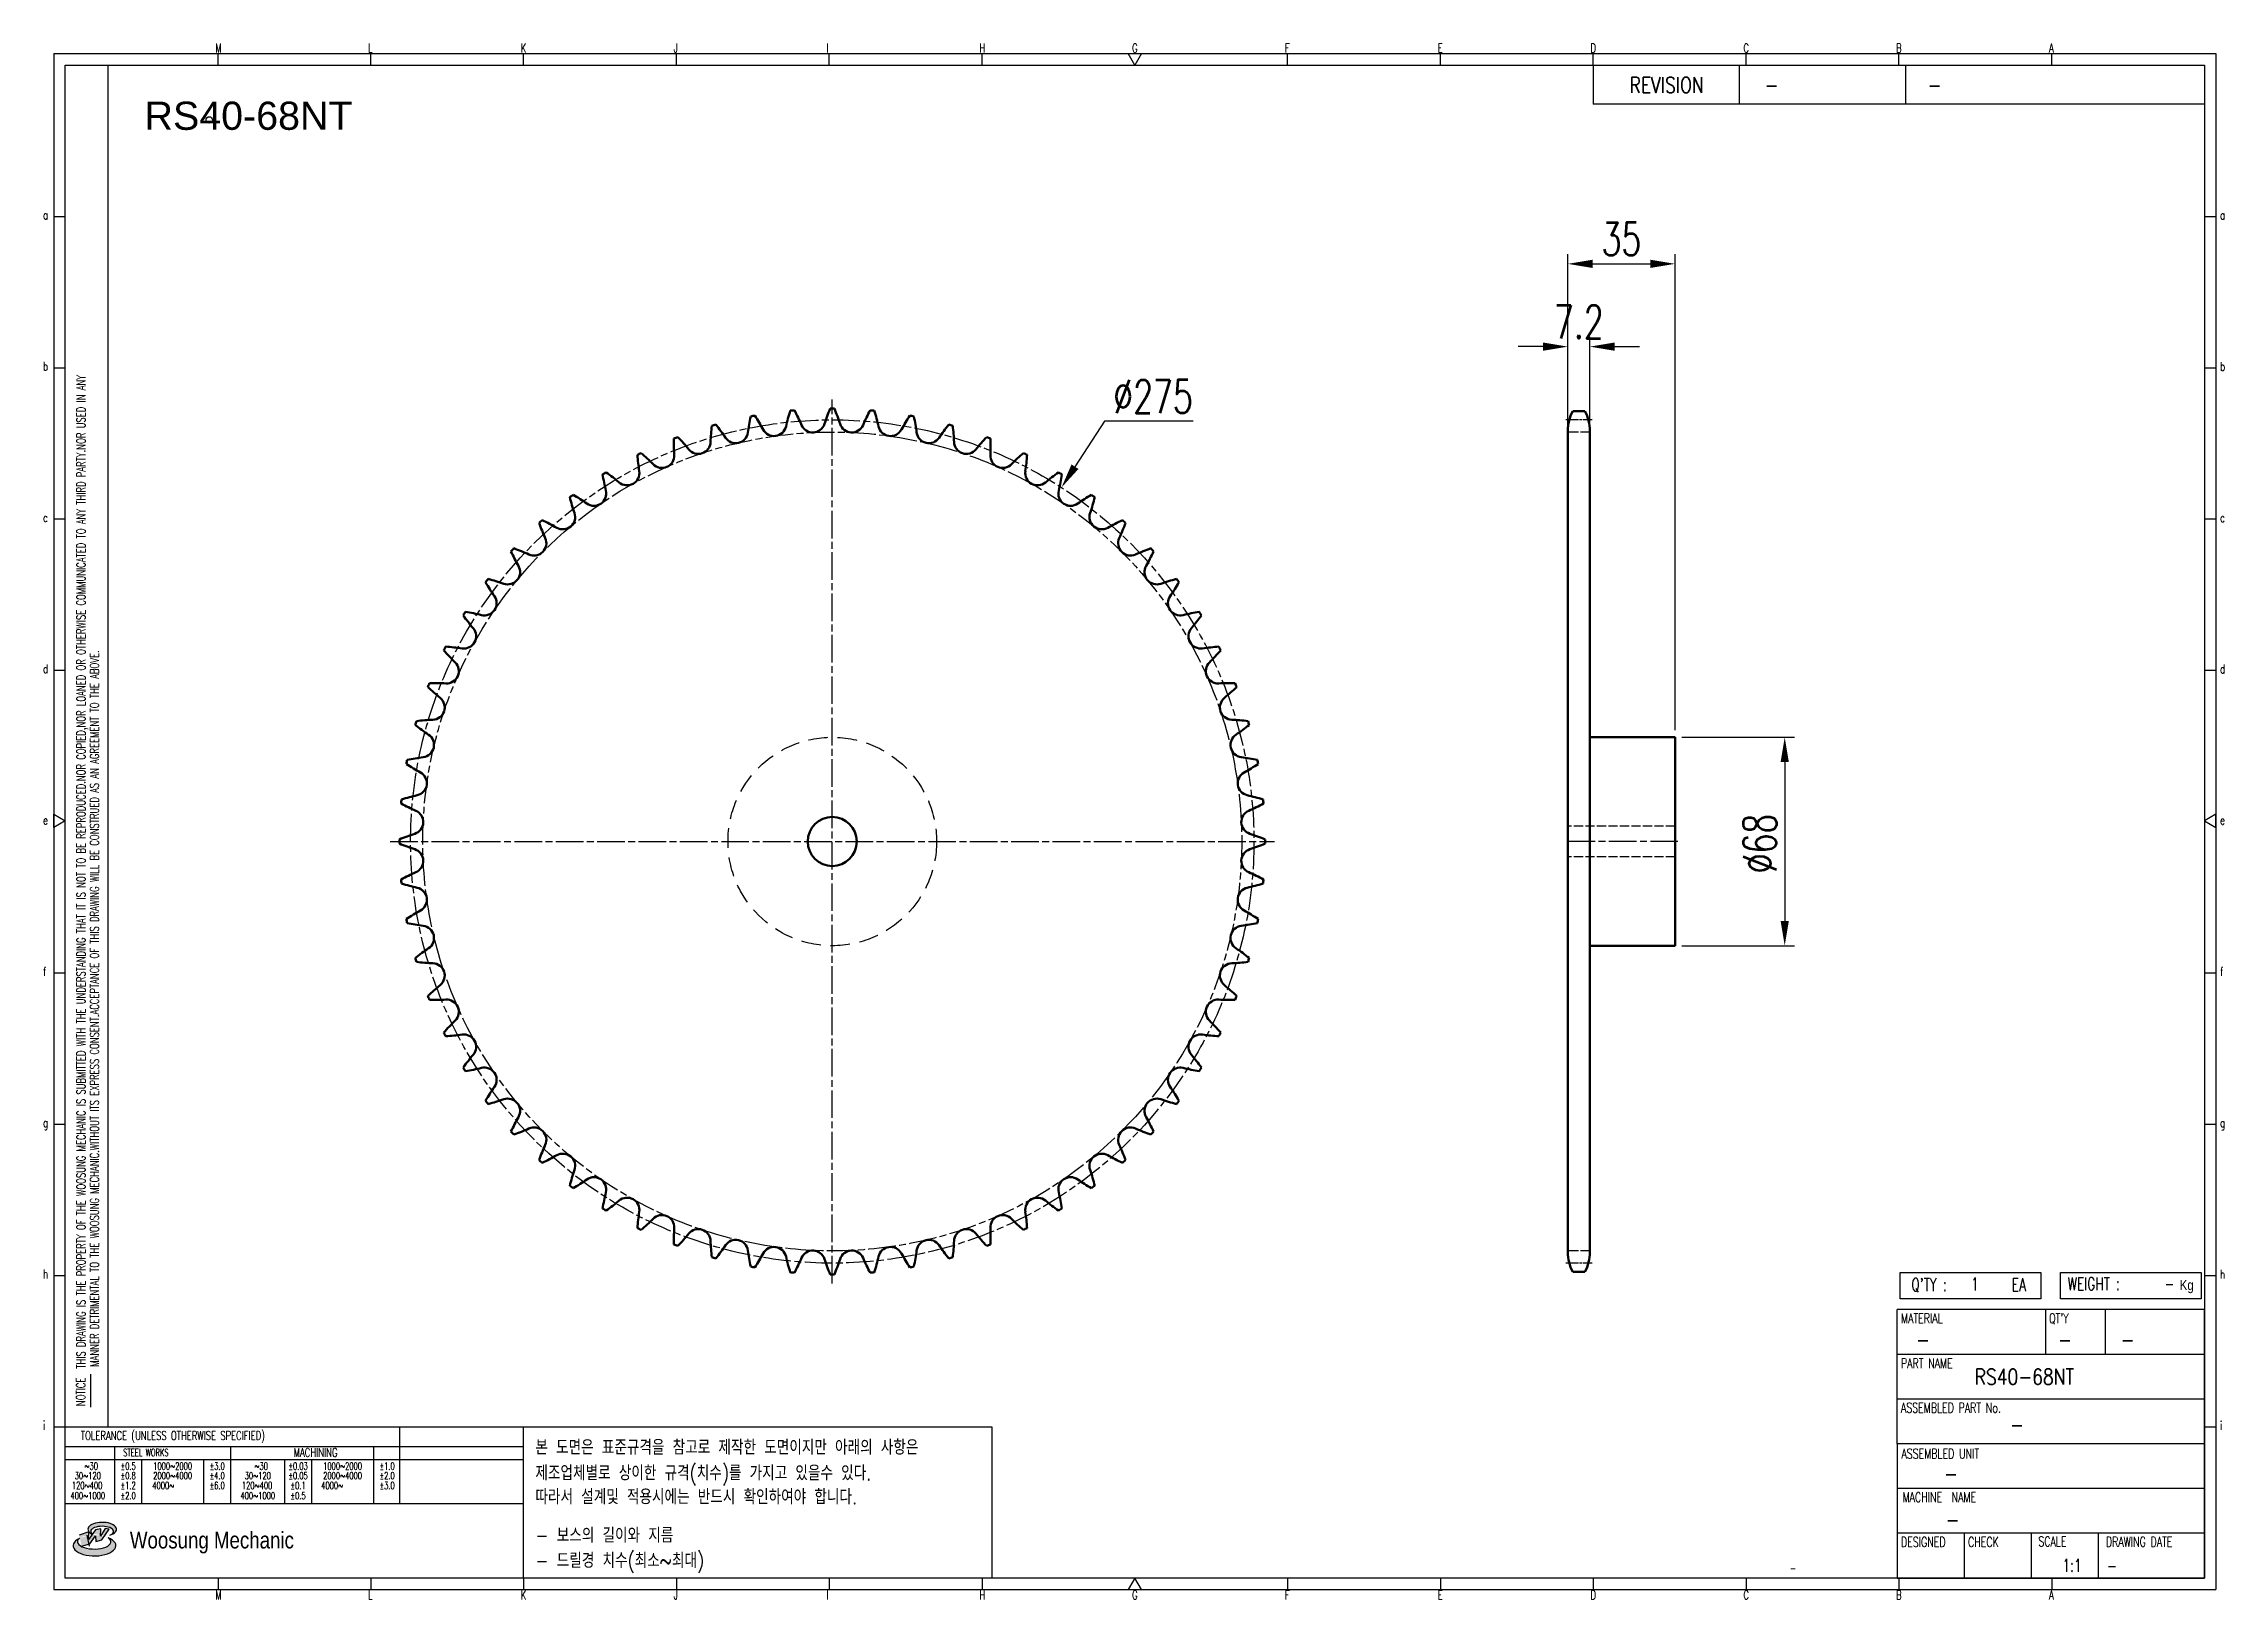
# Model space of a CAD drawing. Header units: millimetres. Extents: x 24040 to 24751, y 28 to 536.
import ezdxf
from ezdxf.enums import TextEntityAlignment as Align

# ---------------------------------------------------------------- set-up
doc = ezdxf.new("R2010")
doc.units = ezdxf.units.MM
for name, pattern in [('AM_ISO02W050', [7.5, 6, -1.5]), ('AM_ISO02W050x2', [3.75, 3, -0.75]), ('AM_ISO08W050', [18, 12, -1.5, 3, -1.5]), ('AM_ISO08W050x2', [9, 6, -0.75, 1.5, -0.75]), ('HIDDEN', [9.525, 6.35, -3.175])]:
    doc.linetypes.add(name, pattern=pattern)
for name, color, linetype, lineweight in [('AM_0N', 7, 'Continuous', 50), ('AM_3N', 6, 'AM_ISO02W050', 25), ('AM_7N', 4, 'AM_ISO08W050', 25)]:
    doc.layers.add(name, color=color, linetype=linetype, lineweight=lineweight)
for name, color, linetype in [('HL', 2, 'HIDDEN'), ('S-DIM', 7, 'Continuous'), ('TITLE', 7, 'Continuous'), ('도면레이아웃', 7, 'Continuous')]:
    doc.layers.add(name, color=color, linetype=linetype)
doc.styles.add('HAN', font='ROMANS.shx', dxfattribs={"width": 0.7, "bigfont": 'whgtxt.shx'})
doc.styles.add('HKD_ST2', font='romans.shx', dxfattribs={"width": 0.7, "height": 4, "bigfont": '@extfont2.shx'})
doc.styles.add('HSG', font='SIMPLEX.shx', dxfattribs={"width": 0.7, "bigfont": 'HSG.shx'})
doc.styles.add('ROMANS', font='romans.shx', dxfattribs={"width": 0.7, "bigfont": 'whgtxt.shx'})
doc.styles.add('SLDTEXTSTYLE4', font='arial.ttf', dxfattribs={"width": 0.8})
doc.styles.get("Standard").update_dxf_attribs({"font": 'arial.ttf'})
doc.dimstyles.new('APP23', dxfattribs={"dimscale": 4.5, "dimtxt": 2.4, "dimasz": 1.8, "dimexe": 0.7, "dimexo": 0.5, "dimgap": 0.6, "dimtad": 1, "dimtoh": 1, "dimdec": 1, "dimrnd": 0.01, "dimzin": 9, "dimdsep": 46, "dimtxsty": 'HSG', "dimcen": 0, "dimclrd": 1, "dimclre": 1, "dimclrt": 256, "dimazin": 2, "dimtp": 1, "dimtm": 1, "dimtfac": 0.5, "dimtdec": 1, "dimtix": 1, "dimtofl": 0, "dimtmove": 0, "dimatfit": 3, "dimfxl": 0, "dimtvp": 1, "dimtolj": 2, "dimlwd": -1, "dimlwe": -1, "dimarcsym": 0})

# ---------------------------------------------------------------- blocks, each defined once
blk = doc.blocks.new('SUYWSHJH')
at = {"layer": '도면레이아웃'}
h = blk.add_hatch(color=10, dxfattribs=at)
h.paths.add_polyline_path([(1.544, 35.177), (1.554, 34.966), (1.779, 35.034), (2.054, 35.422), (1.908, 35.446), (1.728, 35.167), (1.741, 35.439), (1.547, 35.405), (1.292, 35.041), (1.295, 35.33), (0.943, 35.208), (1.03, 34.8), (1.336, 34.885)])
edge = h.paths.add_edge_path()
edge.add_ellipse((1.795, 35.421), major_axis=(-0.53, 0), ratio=0.487785, start_angle=122.36065, end_angle=403.39574)
edge.add_line((1.411, 35.244), (1.419, 35.261))
edge.add_ellipse((1.798, 35.344), major_axis=(-0.423, 0), ratio=0.444396, start_angle=131.58977, end_angle=386.19408, ccw=False)
edge = h.paths.add_edge_path()
edge.add_ellipse((1.512, 34.815), major_axis=(-0.793, 0), ratio=0.480113, start_angle=314.67633, end_angle=590.85213)
edge.add_ellipse((1.501, 34.958), major_axis=(-0.62, 0), ratio=0.43311, start_angle=331.7024, end_angle=574.42495, ccw=False)
for p, q in [((0, 90.118), (80.15, 90.118)), ((0, 90.118), (0, 33.191)), ((6.089, 89.693), (6.089, 90.118)), ((11.753, 89.693), (11.753, 90.118)), ((17.418, 89.693), (17.418, 90.118)), ((23.082, 89.693), (23.082, 90.118)), ((28.746, 89.693), (28.746, 90.118)), ((34.411, 89.693), (34.411, 90.118)), ((45.739, 89.693), (45.739, 90.118)), ((51.404, 89.693), (51.404, 90.118)), ((57.068, 89.693), (57.068, 90.118)), ((62.732, 89.693), (62.732, 90.118)), ((68.397, 89.693), (68.397, 90.118)), ((74.061, 89.693), (74.061, 90.118)), ((80.15, 90.118), (80.15, 33.191)), ((0, 84.085), (0.425, 84.085)), ((79.725, 84.085), (80.15, 84.085)), ((0, 78.478), (0.425, 78.478)), ((79.725, 78.478), (80.15, 78.478)), ((0, 72.87), (0.425, 72.87)), ((79.725, 72.87), (80.15, 72.87)), ((0, 67.262), (0.425, 67.262)), ((79.725, 67.262), (80.15, 67.262)), ((0, 56.047), (0.425, 56.047)), ((79.725, 56.047), (80.15, 56.047)), ((0, 50.439), (0.425, 50.439)), ((79.725, 50.439), (80.15, 50.439)), ((0, 44.832), (0.425, 44.832)), ((79.725, 44.832), (80.15, 44.832)), ((1.377, 39.947), (1.377, 41.174)), ((0, 39.224), (0.425, 39.224)), ((79.725, 39.224), (80.15, 39.224)), ((0, 33.191), (80.15, 33.191)), ((6.089, 33.616), (6.089, 33.191)), ((11.753, 33.616), (11.753, 33.191)), ((17.418, 33.616), (17.418, 33.191)), ((23.082, 33.616), (23.082, 33.191)), ((28.746, 33.616), (28.746, 33.191)), ((34.411, 33.616), (34.411, 33.191)), ((45.739, 33.616), (45.739, 33.191)), ((51.404, 33.616), (51.404, 33.191)), ((57.068, 33.616), (57.068, 33.191)), ((62.732, 33.616), (62.732, 33.191)), ((68.397, 33.616), (68.397, 33.191)), ((74.061, 33.616), (74.061, 33.191))]:
    blk.add_line(p, q)
at = {"color": 2}
for p, q in [((2.017, 39.224), (2.017, 89.693)), ((0.425, 39.224), (17.418, 39.224)), ((12.816, 39.224), (12.816, 36.382)), ((17.418, 33.616), (17.418, 39.224)), ((0.425, 38.487), (17.418, 38.487)), ((0.425, 38.012), (17.418, 38.012)), ((2.257, 38.487), (2.257, 36.382)), ((3.257, 38.012), (3.257, 36.382)), ((5.557, 38.012), (5.557, 36.382)), ((6.557, 38.5), (6.557, 36.382)), ((8.557, 38.012), (8.557, 36.382)), ((9.557, 38.026), (9.557, 36.382)), ((11.857, 38.487), (11.857, 36.382)), ((0.425, 36.382), (17.418, 36.382))]:
    blk.add_line(p, q, dxfattribs=at)
at = {"color": 6, "ltscale": 0.5}
for p, q in [((57.068, 89.693), (57.068, 88.246)), ((62.47, 89.693), (62.47, 88.246)), ((68.635, 89.693), (68.635, 88.246)), ((79.725, 88.246), (57.068, 88.246)), ((68.336, 38.59), (68.336, 43.563)), ((79.725, 43.563), (68.336, 43.563)), ((73.827, 43.563), (73.827, 41.905)), ((76.037, 43.563), (76.037, 41.905)), ((79.725, 38.59), (79.725, 43.563)), ((79.725, 41.905), (68.336, 41.905)), ((79.725, 40.248), (68.336, 40.248)), ((68.336, 38.59), (68.336, 33.616)), ((79.725, 38.59), (68.336, 38.59)), ((79.725, 33.616), (79.725, 38.59)), ((79.725, 36.932), (68.336, 36.932)), ((79.725, 35.274), (68.336, 35.274)), ((70.822, 33.616), (70.822, 35.274)), ((73.309, 33.616), (73.309, 35.274)), ((75.796, 33.616), (75.796, 35.274)), ((68.336, 33.616), (79.725, 33.616))]:
    blk.add_line(p, q, dxfattribs=at)
for points in [[(40.075, 89.693), (39.83, 90.118), (40.32, 90.118)], [(0.425, 89.693), (79.725, 89.693), (79.725, 33.616), (0.425, 33.616)], [(0.425, 61.679), (0, 61.433), (0, 61.924)], [(79.725, 61.679), (80.15, 61.433), (80.15, 61.924)], [(40.075, 33.616), (39.83, 33.191), (40.32, 33.191)]]:
    blk.add_lwpolyline(points, close=True)
at = {"layer": 'TITLE', "color": 20}
for p, q in [((68.449, 43.961), (68.449, 44.936)), ((68.449, 44.936), (73.654, 44.936)), ((73.654, 44.936), (73.654, 43.961)), ((74.39, 43.961), (74.39, 44.936)), ((74.39, 44.936), (79.595, 44.936)), ((79.595, 44.936), (79.595, 43.961)), ((73.654, 43.961), (68.449, 43.961)), ((79.595, 43.961), (74.39, 43.961))]:
    blk.add_line(p, q, dxfattribs=at)
at = {"layer": '도면레이아웃'}
for p, q in [((1.295, 35.33), (0.943, 35.208)), ((1.03, 34.8), (1.336, 34.885)), ((1.224, 35.208), (1.311, 34.8)), ((1.224, 35.208), (1.224, 35.208)), ((1.547, 35.405), (1.292, 35.041)), ((1.292, 35.041), (1.295, 35.33)), ((1.336, 34.885), (1.544, 35.177)), ((1.419, 35.261), (1.411, 35.244)), ((1.544, 35.177), (1.554, 34.966)), ((1.741, 35.439), (1.547, 35.405)), ((1.554, 34.966), (1.779, 35.034)), ((1.908, 35.446), (1.728, 35.167)), ((1.728, 35.167), (1.741, 35.439)), ((1.779, 35.034), (2.054, 35.422)), ((2.054, 35.422), (1.908, 35.446))]:
    blk.add_line(p, q, dxfattribs=at)
for centre, major_axis, ratio, start_param, end_param in [((1.795, 35.421), (-0.53, 0), 0.487785, 2.135596, 7.040584), ((1.512, 34.815), (-0.793, 0), 0.480113, 5.492138, 10.312315), ((1.501, 34.958), (-0.62, 0), 0.43311, 5.789299, 10.025607), ((1.798, 35.344), (-0.423, 0), 0.444396, 2.296675, 6.740358)]:
    blk.add_ellipse(centre, major_axis=major_axis, ratio=ratio, start_param=start_param, end_param=end_param, dxfattribs=at)
at = {"color": 4, "style": 'HKD_ST2', "width": 0.7}
for s, p in [('M', (5.988, 90.164)), ('L', (11.652, 90.164)), ('K', (17.316, 90.164)), ('J', (22.981, 90.164)), ('I', (28.645, 90.164)), ('H', (34.309, 90.164)), ('G', (39.974, 90.164)), ('F', (45.638, 90.164)), ('E', (51.302, 90.164)), ('D', (56.967, 90.164)), ('C', (62.631, 90.164)), ('B', (68.295, 90.164)), ('A', (73.96, 90.164)), ('a', (-0.395, 83.976)), ('a', (80.305, 83.97)), ('b', (-0.395, 78.368)), ('b', (80.305, 78.362)), ('c', (-0.395, 72.76)), ('c', (80.305, 72.754)), ('d', (-0.395, 67.153)), ('d', (80.305, 67.147)), ('e', (-0.395, 61.545)), ('e', (80.305, 61.539)), ('f', (-0.395, 55.937)), ('f', (80.305, 55.931)), ('g', (-0.395, 50.33)), ('g', (80.305, 50.324)), ('h', (-0.395, 44.722)), ('h', (80.305, 44.716)), ('i', (-0.395, 39.114)), ('i', (80.305, 39.108)), ('M', (5.988, 32.824)), ('L', (11.652, 32.824)), ('K', (17.316, 32.824)), ('J', (22.981, 32.824)), ('I', (28.645, 32.824)), ('H', (34.309, 32.824)), ('G', (39.974, 32.824)), ('F', (45.638, 32.824)), ('E', (51.302, 32.824)), ('D', (56.967, 32.824)), ('C', (62.631, 32.824)), ('B', (68.295, 32.824)), ('A', (73.96, 32.824))]:
    blk.add_text(s, height=0.326, dxfattribs=at).set_placement(p)
for s, height, style, width, p in [('REVISION', 0.5806, 'HAN', 0.8, (58.415, 88.664)), ('-', 0.581, 'HAN', 0.8, (63.426, 88.664)), ('-', 0.581, 'HAN', 0.8, (69.468, 88.664)), ("Q'TY : ", 0.4746, 'HKD_ST2', 0.7, (68.857, 44.253)), ('1', 0.475, 'HKD_ST2', 0.7, (71.071, 44.275)), ('EA', 0.4746, 'HKD_ST2', 0.7, (72.578, 44.253)), ('WEIGHT : ', 0.4746, 'HKD_ST2', 0.7, (74.65, 44.286)), ('-', 0.581, 'HAN', 0.8, (69.029, 42.157)), ('-', 0.581, 'HAN', 0.8, (74.289, 42.157)), ('-', 0.581, 'HAN', 0.8, (76.623, 42.157)), ('-', 0.581, 'HAN', 0.8, (72.515, 39.013)), ('-', 0.581, 'HAN', 0.8, (70.067, 37.189)), ('-', 0.581, 'HAN', 0.8, (70.126, 35.48)), ('1:1', 0.4746, 'HKD_ST2', 0.7, (74.458, 33.848)), ('-', 0.475, 'HKD_ST2', 0.7, (76.112, 33.837))]:
    blk.add_text(s, height=height, dxfattribs=dict(style=style, width=width)).set_placement(p)
at = {"color": 6, "style": 'HKD_ST2', "width": 0.7}
for s, p in [(' THIS DRAWING IS THE PROPERTY OF THE WOOSUNG MECHANIC IS SUBMITTED WITH THE UNDERSTANDING THAT IT IS NOT TO BE REPRODUCED.NOR COPIED,NOR LOANED OR OTHERWISE COMMUNICATED TO ANY THIRD PARTY.NOR USED IN ANY', (1.173, 41.217)), ('MANNER DETRIMENTAL TO THE WOOSUNG MECHANIC.WITHOUT ITS EXPRESS CONSENT.ACCEPTANCE OF THIS DRAWING WILL BE CONSTRUED AS AN AGREEMENT TO THE ABOVE.', (1.672, 41.447))]:
    blk.add_text(s, height=0.326266, rotation=90, dxfattribs=at).set_placement(p)
at = {"style": 'HKD_ST2', "width": 0.7}
blk.add_text('-', height=0.475, dxfattribs=at).set_placement((78.613, 44.286), align=Align.RIGHT)
at = {"color": 4, "style": 'HKD_ST2', "width": 0.7}
for s, height, p in [('MATERIAL', 0.3651, (68.474, 43.425)), ("QT'Y", 0.3651, (73.965, 43.425)), ('PART NAME', 0.3651, (68.474, 41.756)), ('ASSEMBLED PART No.', 0.36511, (68.474, 40.109)), ('ASSEMBLED UNIT', 0.36511, (68.49, 38.408)), ('MACHINE  NAME', 0.36511, (68.532, 36.794)), ('DESIGNED', 0.3651, (68.474, 35.136)), ('CHECK', 0.3651, (70.961, 35.136)), ('SCALE', 0.3651, (73.566, 35.153)), ('DRAWING DATE', 0.36511, (76.071, 35.141))]:
    blk.add_text(s, height=height, dxfattribs=at).set_placement(p, align=Align.TOP_LEFT)
at = {"style": 'HKD_ST2', "width": 0.7}
blk.add_text('NOTICE', height=0.3263, rotation=90, dxfattribs=at).set_placement((1.163, 39.988))
for s, height, style, width, p in [('TOLERANCE (UNLESS OTHERWISE SPECIFIED)', 0.32627, 'HKD_ST2', 0.7, (4.417, 38.896)), ('-', 0.326, 'ROMANS', 0.65, (64.469, 33.975))]:
    blk.add_text(s, height=height, dxfattribs=dict(style=style, width=width)).set_placement(p, align=Align.MIDDLE_CENTER)
at = {"color": 4, "style": 'HKD_ST2', "width": 0.7}
for s, height, p in [('STEEL WORKS', 0.26101, (3.416, 38.268)), ('MACHINING', 0.3263, (9.707, 38.27)), ('%%P0.5', 0.261, (2.757, 37.762)), ('%%P0.8', 0.261, (2.757, 37.411)), ('%%P3.0', 0.261, (6.057, 37.762)), ('%%P4.0', 0.261, (6.057, 37.411)), ('%%P0.03', 0.261, (9.057, 37.762)), ('%%P0.05', 0.261, (9.057, 37.411)), ('%%P1.0', 0.261, (12.357, 37.762)), ('%%P2.0', 0.261, (12.357, 37.411)), ('%%P1.2', 0.261, (2.757, 37.045)), ('%%P2.0', 0.261, (2.757, 36.67)), ('%%P6.0', 0.261, (6.057, 37.045)), ('%%P0.1', 0.261, (9.057, 37.045)), ('%%P0.5', 0.261, (9.057, 36.67)), ('%%P3.0', 0.261, (12.357, 37.045))]:
    blk.add_text(s, height=height, dxfattribs=at).set_placement(p, align=Align.MIDDLE)
for s, height, p in [('30%%126120', 0.261, (1.263, 37.411)), ('%%12630', 0.261, (1.389, 37.762)), ('2000%%1264000', 0.26101, (4.407, 37.411)), ('1000%%1262000', 0.26101, (4.407, 37.762)), ('30%%126120', 0.261, (7.563, 37.411)), ('%%12630', 0.261, (7.689, 37.762)), ('2000%%1264000', 0.26101, (10.707, 37.411)), ('1000%%1262000', 0.26101, (10.707, 37.762)), ('400%%1261000', 0.26101, (1.263, 36.67)), ('120%%126400', 0.26101, (1.237, 37.045)), ('4000%%126', 0.261, (4.061, 37.045)), ('400%%1261000', 0.26101, (7.563, 36.67)), ('120%%126400', 0.26101, (7.537, 37.045)), ('4000%%126', 0.261, (10.321, 37.045))]:
    blk.add_text(s, height=height, dxfattribs=at).set_placement(p, align=Align.MIDDLE_CENTER)
at = {"color": 1, "style": 'SLDTEXTSTYLE4', "width": 0.8}
blk.add_text('Woosung Mechanic', height=0.61957, dxfattribs=at).set_placement((2.822, 34.711))
at = {"layer": 'TITLE', "width": 0.8}
blk.add_text('Kg', height=0.3789, dxfattribs=at).set_placement((78.807, 44.286))
blk = doc.blocks.new('*D2')
at = {"layer": 'Defpoints', "color": 0, "transparency": 16777216}
for p in [(24371.47, 390.97), (24222, 160.15)]:
    blk.add_point(p, dxfattribs=at)
at = {"layer": 'S-DIM', "color": 1, "transparency": 16777216}
for p, q in [((24385.47, 412.58), (24375.87, 397.77)), ((24414.45, 412.58), (24385.47, 412.58))]:
    blk.add_line(p, q, dxfattribs=at)
blk.add_solid([(24374.74, 398.5), (24377, 397.03), (24371.47, 390.97)], dxfattribs=at)
at = {"layer": 'S-DIM', "transparency": 16777216, "insert": (24401.31, 420.68), "char_height": 10.8, "attachment_point": 5, "style": 'HSG'}
blk.add_mtext('\\A2;∅275', dxfattribs=at)
blk = doc.blocks.new('*D3')
at = {"layer": 'Defpoints', "color": 0, "transparency": 16777216}
for p in [(24543.77, 436.92), (24536.57, 409.08), (24543.77, 409.08)]:
    blk.add_point(p, dxfattribs=at)
at = {"layer": 'S-DIM', "color": 1, "transparency": 16777216}
for p, q in [((24528.47, 436.92), (24520.37, 436.92)), ((24536.57, 411.33), (24536.57, 440.07)), ((24543.77, 411.33), (24543.77, 440.07)), ((24551.87, 436.92), (24559.97, 436.92))]:
    blk.add_line(p, q, dxfattribs=at)
for points in [[(24528.47, 438.27), (24528.47, 435.57), (24536.57, 436.92)], [(24551.87, 438.27), (24551.87, 435.57), (24543.77, 436.92)]]:
    blk.add_solid(points, dxfattribs=at)
at = {"layer": 'S-DIM', "transparency": 16777216, "insert": (24540.17, 445.02), "char_height": 10.8, "attachment_point": 5, "style": 'HSG'}
blk.add_mtext('\\A2;7.2', dxfattribs=at)
blk = doc.blocks.new('*D4')
at = {"layer": 'Defpoints', "color": 0, "transparency": 16777216}
for p in [(24571.57, 463.92), (24536.57, 409.08), (24571.57, 309.56)]:
    blk.add_point(p, dxfattribs=at)
at = {"layer": 'S-DIM', "color": 1, "transparency": 16777216}
for p, q in [((24536.57, 411.33), (24536.57, 467.07)), ((24544.67, 463.92), (24563.47, 463.92)), ((24571.57, 311.81), (24571.57, 467.07))]:
    blk.add_line(p, q, dxfattribs=at)
for points in [[(24544.67, 465.27), (24544.67, 462.57), (24536.57, 463.92)], [(24563.47, 465.27), (24563.47, 462.57), (24571.57, 463.92)]]:
    blk.add_solid(points, dxfattribs=at)
at = {"layer": 'S-DIM', "transparency": 16777216, "insert": (24554.07, 472.02), "char_height": 10.8, "attachment_point": 5, "style": 'HSG'}
blk.add_mtext('\\A2;35', dxfattribs=at)
blk = doc.blocks.new('*D5')
at = {"layer": 'Defpoints', "color": 0, "transparency": 16777216}
for p in [(24571.57, 309.56), (24571.57, 241.56), (24607.32, 241.56)]:
    blk.add_point(p, dxfattribs=at)
at = {"layer": 'S-DIM', "color": 1, "transparency": 16777216}
for p, q in [((24573.82, 309.56), (24610.47, 309.56)), ((24607.32, 301.46), (24607.32, 249.66)), ((24573.82, 241.56), (24610.47, 241.56))]:
    blk.add_line(p, q, dxfattribs=at)
for points in [[(24605.97, 301.46), (24608.67, 301.46), (24607.32, 309.56)], [(24605.97, 249.66), (24608.67, 249.66), (24607.32, 241.56)]]:
    blk.add_solid(points, dxfattribs=at)
at = {"layer": 'S-DIM', "transparency": 16777216, "insert": (24599.22, 274.89), "char_height": 10.8, "attachment_point": 5, "rotation": 90, "style": 'HSG'}
blk.add_mtext('\\A2;%%c68', dxfattribs=at)

msp = doc.modelspace()

# ---------------------------------------------------------------- linework, layer by layer
at = {"color": 4}
msp.add_lwpolyline([(24196.08, 84.73), (24348.8, 84.73), (24348.8, 35.39), (24196.08, 35.39)], close=True, dxfattribs=at)
msp.add_circle((24093.57, 510.83), 1.06)
at = {"layer": 'AM_0N'}
for p, q in [((24538.18, 415.86), (24542.16, 415.86)), ((24536.57, 409.46), (24536.57, 141.66)), ((24543.77, 409.46), (24543.77, 141.66)), ((24543.77, 309.56), (24571.57, 309.56)), ((24571.57, 309.56), (24571.57, 241.56)), ((24543.77, 241.56), (24571.57, 241.56)), ((24538.18, 135.26), (24542.16, 135.26))]:
    msp.add_line(p, q, dxfattribs=at)
msp.add_circle((24296.73, 275.56), 8, dxfattribs=at)
for centre, radius, start, end in [((24335.44, 400.29), 66.78, 167.98872, 172.57353), ((24296.73, 275.56), 141.16, 100.31229, 100.86418), ((24215.58, 377.88), 66.78, 28.60294, 33.18775), ((24346.79, 396.18), 66.78, 162.69461, 167.27941), ((24296.73, 275.56), 141.16, 95.01817, 95.57006), ((24225.36, 384.93), 66.78, 23.30882, 27.89363), ((24357.7, 391.05), 66.78, 157.40049, 161.98529), ((24296.73, 275.56), 141.16, 89.72405, 90.27595), ((24235.76, 391.05), 66.78, 18.01471, 22.59951), ((24368.1, 384.93), 66.78, 152.10637, 156.69118), ((24296.73, 275.56), 141.16, 84.42994, 84.98183), ((24246.68, 396.18), 66.78, 12.72059, 17.30539), ((24377.89, 377.88), 66.78, 146.81225, 151.39706), ((24296.73, 275.56), 141.16, 79.13582, 79.68771), ((24258.02, 400.29), 66.78, 7.42647, 12.01128), ((24550.07, 409.46), 13.5, 151.70092, 180), ((24530.27, 409.46), 13.5, 0, 28.29908), ((24311.87, 405.28), 66.78, 178.57696, 183.16176), ((24296.73, 275.56), 141.16, 110.90052, 111.45242), ((24198.16, 361.23), 66.78, 39.19118, 43.77598), ((24253.03, 405.96), 4.01, 219.19118, 357.86765), ((24323.77, 403.33), 66.78, 173.28284, 177.86765), ((24296.73, 275.56), 141.16, 105.60641, 106.1583), ((24206.48, 369.96), 66.78, 33.89706, 38.48187), ((24265.24, 409.44), 4.01, 213.89706, 352.57353), ((24277.73, 411.77), 4.01, 208.60294, 347.27941), ((24290.38, 412.94), 4.01, 203.30882, 341.98529), ((24303.08, 412.94), 4.01, 198.01471, 336.69118), ((24315.73, 411.77), 4.01, 192.72059, 331.39706), ((24328.22, 409.44), 4.01, 187.42647, 326.10294), ((24386.98, 369.96), 66.78, 141.51813, 146.10294), ((24296.73, 275.56), 141.16, 73.8417, 74.39359), ((24269.69, 403.33), 66.78, 2.13235, 6.71716), ((24340.44, 405.96), 4.01, 182.13235, 320.80882), ((24395.31, 361.23), 66.78, 136.22402, 140.80882), ((24296.73, 275.56), 141.16, 68.54758, 69.09948), ((24281.6, 405.28), 66.78, 356.83824, 1.42304), ((24296.73, 275.56), 141.16, 116.19464, 116.74653), ((24299.83, 406.12), 66.78, 183.87108, 188.45588), ((24190.67, 351.76), 66.78, 44.48529, 49.0701), ((24241.18, 401.37), 4.01, 224.48529, 3.16176), ((24352.29, 401.37), 4.01, 176.83824, 315.51471), ((24402.79, 351.76), 66.78, 130.9299, 135.51471), ((24296.73, 275.56), 141.16, 63.25347, 63.80536), ((24293.63, 406.12), 66.78, 351.54412, 356.12892), ((24296.73, 275.56), 141.16, 121.48876, 122.04065), ((24287.77, 405.85), 66.78, 189.16519, 193.75), ((24184.09, 341.65), 66.78, 49.77941, 54.36422), ((24229.81, 395.71), 4.01, 229.77941, 8.45588), ((24363.66, 395.71), 4.01, 171.54412, 310.22059), ((24409.37, 341.65), 66.78, 125.63578, 130.22059), ((24296.73, 275.56), 141.16, 57.95935, 58.51124), ((24305.69, 405.85), 66.78, 346.25, 350.83481), ((24296.73, 275.56), 141.16, 126.78288, 127.33477), ((24275.79, 404.47), 66.78, 194.45931, 199.04412), ((24178.47, 330.98), 66.78, 55.07353, 59.65834), ((24219.01, 389.02), 4.01, 235.07353, 13.75), ((24374.46, 389.02), 4.01, 166.25, 304.92647), ((24414.99, 330.98), 66.78, 120.34166, 124.92647), ((24317.68, 404.47), 66.78, 340.95588, 345.54069), ((24296.73, 275.56), 141.16, 52.66523, 53.21712), ((24296.73, 275.56), 141.16, 132.07699, 132.62889), ((24263.98, 401.98), 66.78, 199.75343, 204.33824), ((24173.87, 319.83), 66.78, 60.36765, 64.95245), ((24208.87, 381.37), 4.01, 240.36765, 19.04412), ((24384.6, 381.37), 4.01, 160.95588, 299.63235), ((24419.6, 319.83), 66.78, 115.04755, 119.63235), ((24329.48, 401.98), 66.78, 335.66176, 340.24657), ((24296.73, 275.56), 141.16, 47.37111, 47.92301), ((24296.73, 275.56), 141.16, 137.37111, 137.92301), ((24252.46, 398.42), 66.78, 205.04755, 209.63235), ((24170.3, 308.31), 66.78, 65.66176, 70.24657), ((24199.48, 372.81), 4.01, 245.66176, 24.33824), ((24393.98, 372.81), 4.01, 155.66176, 294.33824), ((24423.16, 308.31), 66.78, 109.75343, 114.33824), ((24341.01, 398.42), 66.78, 330.36765, 334.95245), ((24296.73, 275.56), 141.16, 42.07699, 42.62889), ((24190.92, 363.42), 4.01, 250.95588, 29.63235), ((24402.54, 363.42), 4.01, 150.36765, 289.04412), ((24183.27, 353.28), 4.01, 256.25, 34.92647), ((24296.73, 275.56), 141.16, 142.66523, 143.21712), ((24241.31, 393.81), 66.78, 210.34166, 214.92647), ((24167.82, 296.5), 66.78, 70.95588, 75.54069), ((24425.64, 296.5), 66.78, 104.45931, 109.04412), ((24410.2, 353.28), 4.01, 145.07353, 283.75), ((24352.15, 393.81), 66.78, 325.07353, 329.65834), ((24296.73, 275.56), 141.16, 36.78288, 37.33477), ((24296.73, 275.56), 141.16, 147.95935, 148.51124), ((24230.64, 388.2), 66.78, 215.63578, 220.22059), ((24166.44, 284.52), 66.78, 76.25, 80.83481), ((24427.03, 284.52), 66.78, 99.16519, 103.75), ((24362.83, 388.2), 66.78, 319.77941, 324.36422), ((24296.73, 275.56), 141.16, 31.48876, 32.04065), ((24176.58, 342.48), 4.01, 261.54412, 40.22059), ((24416.89, 342.48), 4.01, 139.77941, 278.45588), ((24296.73, 275.56), 141.16, 153.25347, 153.80536), ((24220.52, 381.62), 66.78, 220.9299, 225.51471), ((24166.17, 272.46), 66.78, 81.54412, 86.12892), ((24427.3, 272.46), 66.78, 93.87108, 98.45588), ((24372.94, 381.62), 66.78, 314.48529, 319.0701), ((24296.73, 275.56), 141.16, 26.19464, 26.74653), ((24296.73, 275.56), 141.16, 158.54758, 159.09948), ((24167.01, 260.42), 66.78, 86.83824, 91.42304), ((24170.92, 331.11), 4.01, 266.83824, 45.51471), ((24422.55, 331.11), 4.01, 134.48529, 273.16176), ((24426.45, 260.42), 66.78, 88.57696, 93.16176), ((24296.73, 275.56), 141.16, 20.90052, 21.45242), ((24211.06, 374.13), 66.78, 226.22402, 230.80882), ((24166.33, 319.26), 4.01, 272.13235, 50.80882), ((24427.14, 319.26), 4.01, 129.19118, 267.86765), ((24382.4, 374.13), 66.78, 309.19118, 313.77598), ((24296.73, 275.56), 141.16, 163.8417, 164.39359), ((24202.33, 365.81), 66.78, 231.51813, 236.10294), ((24168.96, 248.52), 66.78, 92.13235, 96.71716), ((24424.5, 248.52), 66.78, 83.28284, 87.86765), ((24391.13, 365.81), 66.78, 303.89706, 308.48187), ((24296.73, 275.56), 141.16, 15.60641, 16.1583), ((24162.85, 307.05), 4.01, 277.42647, 56.10294), ((24430.61, 307.05), 4.01, 123.89706, 262.57353), ((24296.73, 275.56), 141.16, 169.13582, 169.68771), ((24194.41, 356.71), 66.78, 236.81225, 241.39706), ((24172, 236.84), 66.78, 97.42647, 102.01128), ((24421.46, 236.84), 66.78, 77.98872, 82.57353), ((24399.06, 356.71), 66.78, 298.60294, 303.18775), ((24296.73, 275.56), 141.16, 10.31229, 10.86418), ((24160.52, 294.56), 4.01, 282.72059, 61.39706), ((24432.95, 294.56), 4.01, 118.60294, 257.27941), ((24296.73, 275.56), 141.16, 174.42994, 174.98183), ((24187.36, 346.93), 66.78, 242.10637, 246.69118), ((24176.11, 225.5), 66.78, 102.72059, 107.30539), ((24159.34, 281.91), 4.01, 288.01471, 66.69118), ((24434.12, 281.91), 4.01, 113.30882, 251.98529), ((24417.36, 225.5), 66.78, 72.69461, 77.27941), ((24406.11, 346.93), 66.78, 293.30882, 297.89363), ((24296.73, 275.56), 141.16, 5.01817, 5.57006), ((24181.24, 214.58), 66.78, 108.01471, 112.59951), ((24412.23, 214.58), 66.78, 67.40049, 71.98529), ((24296.73, 275.56), 141.16, 179.72405, 180.27595), ((24181.24, 336.53), 66.78, 247.40049, 251.98529), ((24159.34, 269.2), 4.01, 293.30882, 71.98529), ((24434.12, 269.2), 4.01, 108.01471, 246.69118), ((24412.23, 336.53), 66.78, 288.01471, 292.59951), ((24296.73, 275.56), 141.16, 359.72405, 0.27595), ((24187.36, 204.19), 66.78, 113.30882, 117.89363), ((24296.73, 275.56), 141.16, 185.01817, 185.57006), ((24406.11, 204.19), 66.78, 62.10637, 66.69118), ((24296.73, 275.56), 141.16, 354.42994, 354.98183), ((24176.11, 325.61), 66.78, 252.69461, 257.27941), ((24160.52, 256.56), 4.01, 298.60294, 77.27941), ((24432.95, 256.56), 4.01, 102.72059, 241.39706), ((24417.36, 325.61), 66.78, 282.72059, 287.30539), ((24194.41, 194.4), 66.78, 118.60294, 123.18775), ((24296.73, 275.56), 141.16, 190.31229, 190.86418), ((24172, 314.27), 66.78, 257.98872, 262.57353), ((24421.46, 314.27), 66.78, 277.42647, 282.01128), ((24399.06, 194.4), 66.78, 56.81225, 61.39706), ((24296.73, 275.56), 141.16, 349.13582, 349.68771), ((24162.85, 244.07), 4.01, 303.89706, 82.57353), ((24430.61, 244.07), 4.01, 97.42647, 236.10294), ((24202.33, 185.31), 66.78, 123.89706, 128.48187), ((24296.73, 275.56), 141.16, 195.60641, 196.1583), ((24168.96, 302.59), 66.78, 263.28284, 267.86765), ((24166.33, 231.85), 4.01, 309.19118, 87.86765), ((24427.14, 231.85), 4.01, 92.13235, 230.80882), ((24424.5, 302.59), 66.78, 272.13235, 276.71716), ((24391.13, 185.31), 66.78, 51.51813, 56.10294), ((24296.73, 275.56), 141.16, 343.8417, 344.39359), ((24211.06, 176.98), 66.78, 129.19118, 133.77598), ((24382.4, 176.98), 66.78, 46.22402, 50.80882), ((24296.73, 275.56), 141.16, 200.90052, 201.45242), ((24167.01, 290.69), 66.78, 268.57696, 273.16176), ((24170.92, 220), 4.01, 314.48529, 93.16176), ((24422.55, 220), 4.01, 86.83824, 225.51471), ((24426.45, 290.69), 66.78, 266.83824, 271.42304), ((24296.73, 275.56), 141.16, 338.54758, 339.09948), ((24220.52, 169.5), 66.78, 134.48529, 139.0701), ((24372.94, 169.5), 66.78, 40.9299, 45.51471), ((24296.73, 275.56), 141.16, 206.19464, 206.74653), ((24166.17, 278.66), 66.78, 273.87108, 278.45588), ((24176.58, 208.63), 4.01, 319.77941, 98.45588), ((24416.89, 208.63), 4.01, 81.54412, 220.22059), ((24427.3, 278.66), 66.78, 261.54412, 266.12892), ((24296.73, 275.56), 141.16, 333.25347, 333.80536), ((24230.64, 162.92), 66.78, 139.77941, 144.36422), ((24296.73, 275.56), 141.16, 211.48876, 212.04065), ((24166.44, 266.6), 66.78, 279.16519, 283.75), ((24183.27, 197.83), 4.01, 325.07353, 103.75), ((24410.2, 197.83), 4.01, 76.25, 214.92647), ((24427.03, 266.6), 66.78, 256.25, 260.83481), ((24362.83, 162.92), 66.78, 35.63578, 40.22059), ((24296.73, 275.56), 141.16, 327.95935, 328.51124), ((24241.31, 157.3), 66.78, 145.07353, 149.65834), ((24352.15, 157.3), 66.78, 30.34166, 34.92647), ((24296.73, 275.56), 141.16, 216.78288, 217.33477), ((24167.82, 254.61), 66.78, 284.45931, 289.04412), ((24190.92, 187.69), 4.01, 330.36765, 109.04412), ((24252.46, 152.69), 66.78, 150.36765, 154.95245), ((24402.54, 187.69), 4.01, 70.95588, 209.63235), ((24341.01, 152.69), 66.78, 25.04755, 29.63235), ((24425.64, 254.61), 66.78, 250.95588, 255.54069), ((24296.73, 275.56), 141.16, 322.66523, 323.21712), ((24296.73, 275.56), 141.16, 222.07699, 222.62889), ((24170.3, 242.81), 66.78, 289.75343, 294.33824), ((24199.48, 178.3), 4.01, 335.66176, 114.33824), ((24393.98, 178.3), 4.01, 65.66176, 204.33824), ((24423.16, 242.81), 66.78, 245.66176, 250.24657), ((24296.73, 275.56), 141.16, 317.37111, 317.92301), ((24263.98, 149.13), 66.78, 155.66176, 160.24657), ((24296.73, 275.56), 141.16, 227.37111, 227.92301), ((24173.87, 231.28), 66.78, 295.04755, 299.63235), ((24208.87, 169.75), 4.01, 340.95588, 119.63235), ((24384.6, 169.75), 4.01, 60.36765, 199.04412), ((24419.6, 231.28), 66.78, 240.36765, 244.95245), ((24329.48, 149.13), 66.78, 19.75343, 24.33824), ((24296.73, 275.56), 141.16, 312.07699, 312.62889), ((24275.79, 146.65), 66.78, 160.95588, 165.54069), ((24178.47, 220.13), 66.78, 300.34166, 304.92647), ((24219.01, 162.09), 4.01, 346.25, 124.92647), ((24374.46, 162.09), 4.01, 55.07353, 193.75), ((24414.99, 220.13), 66.78, 235.07353, 239.65834), ((24317.68, 146.65), 66.78, 14.45931, 19.04412), ((24296.73, 275.56), 141.16, 232.66523, 233.21712), ((24287.77, 145.26), 66.78, 166.25, 170.83481), ((24184.09, 209.46), 66.78, 305.63578, 310.22059), ((24229.81, 155.4), 4.01, 351.54412, 130.22059), ((24363.66, 155.4), 4.01, 49.77941, 188.45588), ((24409.37, 209.46), 66.78, 229.77941, 234.36422), ((24305.69, 145.26), 66.78, 9.16519, 13.75), ((24296.73, 275.56), 141.16, 306.78288, 307.33477), ((24296.73, 275.56), 141.16, 237.95935, 238.51124), ((24299.83, 144.99), 66.78, 171.54412, 176.12892), ((24296.73, 275.56), 141.16, 243.25347, 243.80536), ((24190.67, 199.35), 66.78, 310.9299, 315.51471), ((24241.18, 149.74), 4.01, 356.83824, 135.51471), ((24311.87, 145.84), 66.78, 176.83824, 181.42304), ((24352.29, 149.74), 4.01, 44.48529, 183.16176), ((24281.6, 145.84), 66.78, 358.57696, 3.16176), ((24402.79, 199.35), 66.78, 224.48529, 229.0701), ((24296.73, 275.56), 141.16, 296.19464, 296.74653), ((24293.63, 144.99), 66.78, 3.87108, 8.45588), ((24296.73, 275.56), 141.16, 301.48876, 302.04065), ((24296.73, 275.56), 141.16, 248.54758, 249.09948), ((24198.16, 189.89), 66.78, 316.22402, 320.80882), ((24253.03, 145.15), 4.01, 2.13235, 140.80882), ((24323.77, 147.79), 66.78, 182.13235, 186.71716), ((24206.48, 181.16), 66.78, 321.51813, 326.10294), ((24265.24, 141.67), 4.01, 7.42647, 146.10294), ((24277.73, 139.34), 4.01, 12.72059, 151.39706), ((24315.73, 139.34), 4.01, 28.60294, 167.27941), ((24328.22, 141.67), 4.01, 33.89706, 172.57353), ((24386.98, 181.16), 66.78, 213.89706, 218.48187), ((24269.69, 147.79), 66.78, 353.28284, 357.86765), ((24340.44, 145.15), 4.01, 39.19118, 177.86765), ((24395.31, 189.89), 66.78, 219.19118, 223.77598), ((24296.73, 275.56), 141.16, 290.90052, 291.45242), ((24296.73, 275.56), 141.16, 253.8417, 254.39359), ((24335.44, 150.83), 66.78, 187.42647, 192.01128), ((24296.73, 275.56), 141.16, 259.13582, 259.68771), ((24215.58, 173.23), 66.78, 326.81225, 331.39706), ((24346.79, 154.93), 66.78, 192.72059, 197.30539), ((24225.36, 166.18), 66.78, 332.10637, 336.69118), ((24290.38, 138.17), 4.01, 18.01471, 156.69118), ((24357.7, 160.06), 66.78, 198.01471, 202.59951), ((24235.76, 160.06), 66.78, 337.40049, 341.98529), ((24303.08, 138.17), 4.01, 23.30882, 161.98529), ((24368.1, 166.18), 66.78, 203.30882, 207.89363), ((24246.68, 154.93), 66.78, 342.69461, 347.27941), ((24377.89, 173.23), 66.78, 208.60294, 213.18775), ((24296.73, 275.56), 141.16, 280.31229, 280.86418), ((24258.02, 150.83), 66.78, 347.98872, 352.57353), ((24296.73, 275.56), 141.16, 285.60641, 286.1583), ((24550.07, 141.66), 13.5, 180, 208.29908), ((24530.27, 141.66), 13.5, 331.70092, 0), ((24296.73, 275.56), 141.16, 264.42994, 264.98183), ((24296.73, 275.56), 141.16, 269.72405, 270.27595), ((24296.73, 275.56), 141.16, 275.01817, 275.57006)]:
    msp.add_arc(centre, radius, start, end, dxfattribs=at)
at = {"layer": 'AM_3N', "linetype": 'AM_ISO02W050x2'}
for p, q in [((24543.77, 409.08), (24536.57, 409.08)), ((24543.77, 142.04), (24536.57, 142.04))]:
    msp.add_line(p, q, dxfattribs=at)
at = {"layer": 'AM_3N', "color": 2, "linetype": 'AM_ISO02W050x2'}
for p, q in [((24571.57, 280.56), (24536.57, 280.56)), ((24571.57, 270.56), (24536.57, 270.56))]:
    msp.add_line(p, q, dxfattribs=at)
at = {"layer": 'AM_7N', "linetype": 'AM_ISO08W050x2', "ltscale": 1.5}
for p, q in [((24296.73, 131.4), (24296.73, 419.71)), ((24152.57, 275.56), (24440.89, 275.56)), ((24572.51, 275.56), (24535.8, 275.56))]:
    msp.add_line(p, q, dxfattribs=at)
at = {"layer": 'AM_7N', "linetype": 'AM_ISO08W050x2', "ltscale": 0.5}
for p, q in [((24544.53, 413.05), (24535.8, 413.05)), ((24544.53, 138.06), (24535.8, 138.06))]:
    msp.add_line(p, q, dxfattribs=at)
at = {"layer": 'AM_7N', "linetype": 'AM_ISO08W050x2', "ltscale": 1.5}
for radius in [137.5, 133.52]:
    msp.add_circle((24296.73, 275.56), radius, dxfattribs=at)
at = {"layer": 'HL'}
msp.add_circle((24296.73, 275.56), 34, dxfattribs=at)

# ---------------------------------------------------------------- block references
at = {"xscale": 8.797325011040945, "yscale": 8.797325011040945, "zscale": 8.797325011040945}
msp.add_blockref('SUYWSHJH', (24042.85, -260.34), dxfattribs=at)

# ---------------------------------------------------------------- texts
at = {"color": 2}
msp.add_text('RS40-68NT', height=9.192, dxfattribs=at).set_placement((24072.47, 507.62))
at = {"style": 'HAN', "width": 0.8}
msp.add_text('RS40-68NT', height=5.108, dxfattribs=at).set_placement((24669.28, 98.46))
at = {"color": 4, "style": 'HAN', "width": 0.8}
for s, p in [('본 도면은 표준규격을 참고로 제작한 도면이지만 아래의 사항은', (24199.91, 75.59)), ('제조업체별로 상이한 규격(치수)를 가지고 있을수 있다.', (24199.91, 67.22)), ('따라서 설계및 적용시에는 반드시 확인하여야 합니다.', (24199.91, 59.44)), ('- 보스의 길이와 지름', (24199.91, 46.91)), ('- 드릴경 치수(최소~최대)', (24199.91, 38.68))]:
    msp.add_text(s, height=4.8329, dxfattribs=at).set_placement(p)

# ---------------------------------------------------------------- dimensions: what is measured, and where the dimension line sits
at = {"layer": 'S-DIM'}
dim = msp.add_linear_dim(base=(24571.57, 463.92), p1=(24536.57, 409.08), p2=(24571.57, 309.56), dimstyle='APP23', dxfattribs=at)
dim.commit()
dim.dimension.update_dxf_attribs({"geometry": '*D4', "text_midpoint": (24554.07, 472.02)})
dim = msp.add_linear_dim(base=(24543.77, 436.92), p1=(24536.57, 409.08), p2=(24543.77, 409.08), dimstyle='APP23', dxfattribs=at)
dim.commit()
dim.dimension.update_dxf_attribs({"geometry": '*D3', "text_midpoint": (24540.17, 436.92), "dimtype": 128})
at = {"layer": 'S-DIM', "color": 3}
dim = msp.add_diameter_dim_2p(p1=(24222, 160.15), p2=(24371.47, 390.97), dimstyle='APP23', dxfattribs=at)
dim.commit()
dim.dimension.update_dxf_attribs({"geometry": '*D2', "text_midpoint": (24401.31, 412.58), "dimtype": 131})
at = {"layer": 'S-DIM'}
dim = msp.add_linear_dim(base=(24607.32, 241.56), p1=(24571.57, 309.56), p2=(24571.57, 241.56), angle=90, text='%%c<>', dimstyle='APP23', dxfattribs=at)
dim.commit()
dim.dimension.update_dxf_attribs({"geometry": '*D5', "text_midpoint": (24607.32, 274.89), "dimtype": 128})

doc.saveas('drawing.dxf')
